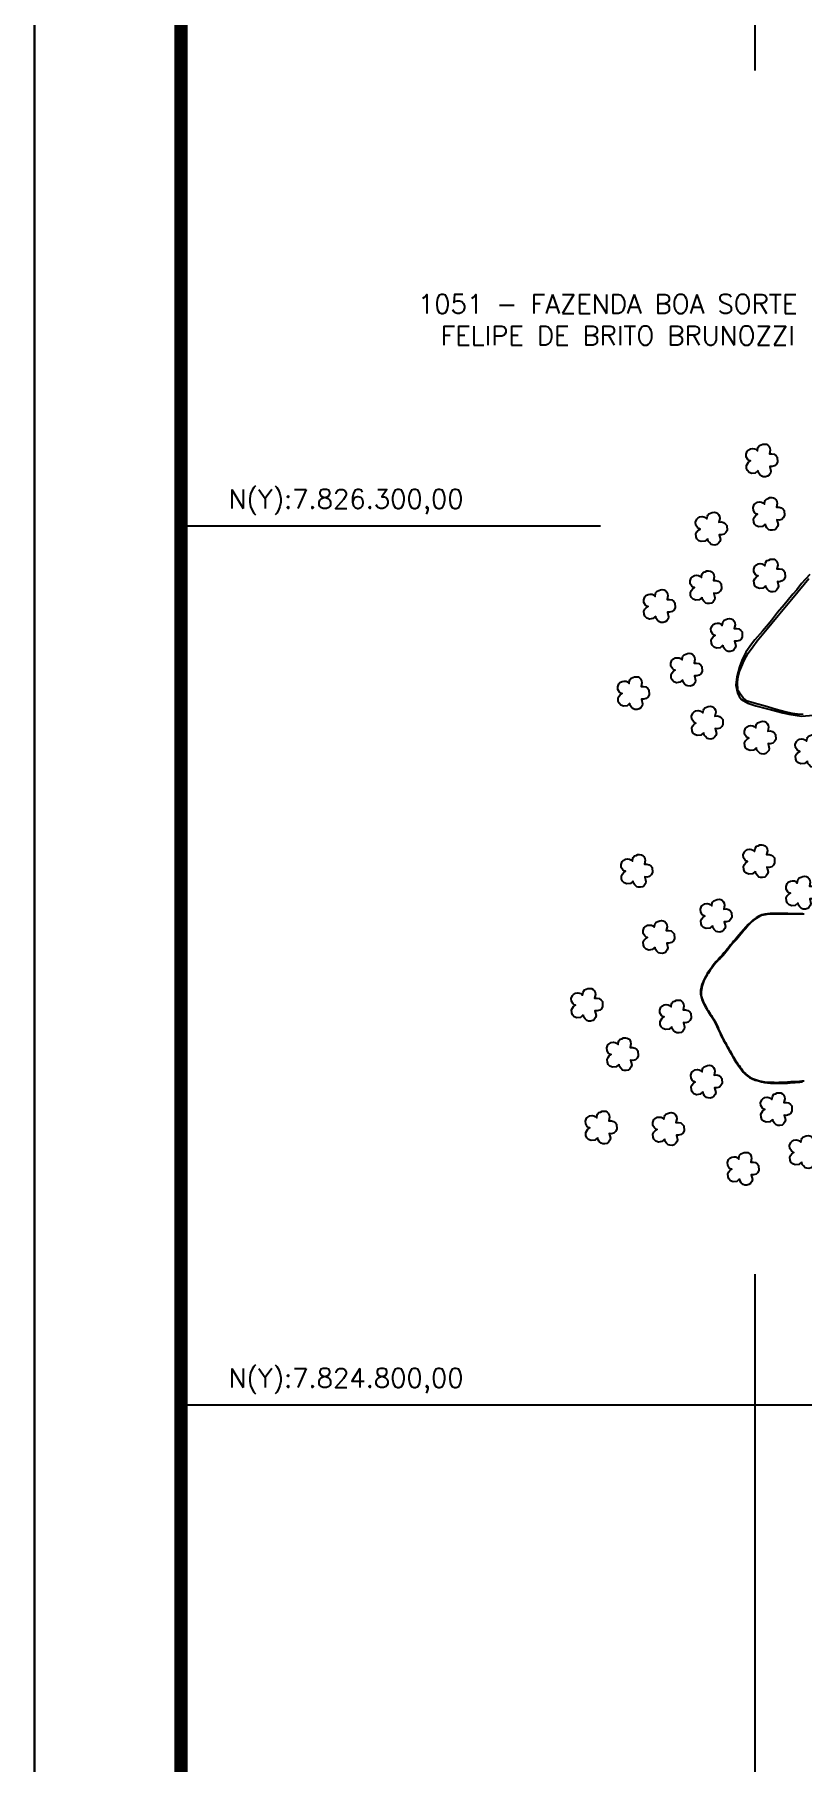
# Model space of a CAD drawing. Extents: x 725070 to 730320, y 7821509 to 7828934.
# Drawn here: x 725070 to 726381, y 7824190 to 7827138 of the extents above; entities that cross this region are included whole.
import ezdxf
from ezdxf.enums import TextEntityAlignment as Align

# ---------------------------------------------------------------- set-up
doc = ezdxf.new("R2010")
doc.units = 0
doc.header["$MEASUREMENT"] = 0
doc.linetypes.add('CONTINUO', pattern=[0])
doc.linetypes.add('LIN0', pattern=[0])
for name, color, linetype in [('0114000751', 1, 'Continuous'), ('0114000751007', 5, 'Continuous'), ('_SIMBOLO ARVORE', 94, 'Continuous'), ('CONFRONTANTES', 7, 'Continuous'), ('MALHA', 8, 'Continuous'), ('MARGEM', 5, 'Continuous')]:
    doc.layers.add(name, color=color, linetype=linetype)
doc.layers.add('0114000751094', color=5, linetype='Continuous', lineweight=25)
doc.styles.add('Simplex', font='simplex.shx')

# ---------------------------------------------------------------- blocks, each defined once
blk = doc.blocks.new('ARVORE')
at = {"layer": '_SIMBOLO ARVORE', "linetype": 'CONTINUO'}
blk.add_polyline3d([(726752.4, 7825799.6, 0), (726747.6, 7825795.5, 0), (726741.5, 7825794.8, 0), (726737.1, 7825796.5, 0), (726734, 7825799.6, 0), (726732.7, 7825803.1, 0), (726732.3, 7825808.2, 0), (726734, 7825811.5, 0), (726735.8, 7825813.9, 0), (726739.3, 7825816.3, 0), (726737.1, 7825817, 0), (726734.9, 7825818.8, 0), (726732.2, 7825823, 0), (726731.8, 7825827.9, 0), (726733.7, 7825833, 0), (726735.6, 7825834.8, 0), (726739.2, 7825837, 0), (726743, 7825837.5, 0), (726746.1, 7825837.1, 0), (726748.5, 7825836, 0), (726751.1, 7825833.6, 0), (726751.9, 7825838.1, 0), (726752.5, 7825839.9, 0), (726754.5, 7825842.4, 0), (726757.4, 7825843.4, 0), (726760.3, 7825844.7, 0), (726763.5, 7825845, 0), (726766.5, 7825844.6, 0), (726769, 7825843.3, 0), (726770.8, 7825841.3, 0), (726772.4, 7825838.1, 0), (726773, 7825834.6, 0), (726771.6, 7825828.3, 0), (726776, 7825828.4, 0), (726779.6, 7825827.5, 0), (726783, 7825824.8, 0), (726784.9, 7825822.6, 0), (726785.4, 7825814, 0), (726783.3, 7825810.2, 0), (726780.5, 7825807.6, 0), (726776.1, 7825806.4, 0), (726772.2, 7825806.7, 0), (726774.3, 7825798.7, 0), (726773.3, 7825795.2, 0), (726771, 7825792, 0), (726768.4, 7825789.9, 0), (726764.8, 7825789, 0), (726761.2, 7825789.2, 0), (726758.5, 7825790, 0), (726755.4, 7825793.1, 0), (726753.2, 7825795.8, 0), (726752.6, 7825800, 0)], dxfattribs=at)

msp = doc.modelspace()

# ---------------------------------------------------------------- linework, layer by layer
at = {"layer": '0114000751', "flags": 128}
for points in [[(726393.5, 7826216.9), (726379.5, 7826201.5), (726371.2, 7826191), (726364.8, 7826183.5), (726355.1, 7826171.4), (726349.8, 7826165.2), (726338.5, 7826152.4), (726328.1, 7826138.5), (726323, 7826132.2), (726312.6, 7826120.6), (726299.5, 7826105.4), (726293.8, 7826098.2), (726284.3, 7826084.6), (726281.8, 7826079.8), (726277.3, 7826070.3), (726273.4, 7826059.5), (726268.8, 7826042.4), (726267.4, 7826028.1), (726269.9, 7826015.4), (726272.7, 7826008.9), (726277.1, 7826003.7), (726287.7, 7825997.5), (726301.6, 7825993), (726319, 7825988.6), (726328.3, 7825986.3), (726347.3, 7825980.9), (726357.6, 7825978.6), (726379.4, 7825975.3), (726399.8, 7825976.9)], [(726381.5, 7825638.2), (726376.1, 7825638.2), (726370.7, 7825638.2), (726365.6, 7825638.2), (726360.7, 7825638.2), (726355.8, 7825638.5), (726350.6, 7825638.4), (726345.4, 7825638.4), (726340.2, 7825638.4), (726335.2, 7825638.4), (726330.6, 7825638.4), (726326.1, 7825638.3), (726321.5, 7825638.1), (726316.7, 7825637.5), (726311.6, 7825636.2), (726306.5, 7825634.1), (726301.7, 7825631.1), (726297.1, 7825627.7), (726292.8, 7825624), (726288.5, 7825619.9), (726284.4, 7825615.4), (726280.5, 7825610.7), (726276.6, 7825606.2), (726272.9, 7825601.9), (726269.5, 7825598.1), (726266.4, 7825594.6), (726263.5, 7825591.3), (726260.9, 7825588.1), (726258.3, 7825584.9), (726255.6, 7825581.5), (726252.8, 7825578.1), (726250, 7825574.7), (726247, 7825571.2), (726243.8, 7825567.5), (726240.5, 7825563.8), (726237.1, 7825560.1), (726233.8, 7825556.4), (726230.5, 7825552.5), (726227.4, 7825548.5), (726224.3, 7825544.3), (726221.4, 7825540.1), (726218.6, 7825536), (726216, 7825531.8), (726213.6, 7825527.5), (726211.4, 7825522.8), (726209.5, 7825517.7), (726208, 7825512.4), (726207.1, 7825507), (726207, 7825501.6), (726207.9, 7825496.5), (726209.4, 7825491.8), (726211.1, 7825487.2), (726213.1, 7825482.8), (726215.5, 7825478.6), (726218.1, 7825474.4), (726220.8, 7825470), (726223.6, 7825465.6), (726226.6, 7825461.2), (726229.5, 7825456.4), (726232.2, 7825451.3), (726234.7, 7825446), (726237.2, 7825440.7), (726239.7, 7825435.4), (726241.9, 7825430.5), (726244, 7825426.3), (726246.2, 7825422), (726248.8, 7825417.4), (726251.5, 7825412.6), (726254.1, 7825407.9), (726256.5, 7825403.5), (726259.1, 7825399.1), (726261.7, 7825394.4), (726264.5, 7825389.7), (726267.4, 7825384.9), (726270.5, 7825380.5), (726273.7, 7825376.1), (726276.8, 7825371.8), (726279.7, 7825367.9), (726282.9, 7825364.5), (726286.5, 7825361.3), (726290.5, 7825358.5), (726295, 7825356.2), (726300.1, 7825354.4), (726305.7, 7825352.8), (726311.3, 7825351.4), (726316.4, 7825350.2), (726321.5, 7825349.5), (726326.4, 7825349.3), (726331.5, 7825349.1), (726336.7, 7825349), (726341.8, 7825349.1), (726346.7, 7825349.1), (726351.3, 7825349.2), (726355.7, 7825349.3), (726360.1, 7825349.6), (726364.3, 7825349.9), (726368.3, 7825350.2), (726372.4, 7825350.6), (726376.7, 7825351), (726381.2, 7825351.5)]]:
    msp.add_lwpolyline(points, dxfattribs=at)
at = {"layer": '0114000751007', "linetype": 'ByBlock'}
msp.add_lwpolyline([(726382.1, 7825978.3), (726372.6, 7825978.8), (726364, 7825979.6), (726350.6, 7825982.6), (726335.9, 7825986.9), (726321.1, 7825991.2), (726294.8, 7825998.4), (726287.3, 7826001.1), (726284, 7826003.1), (726279.8, 7826006.4), (726275.7, 7826011.7), (726271.6, 7826018.2), (726270.9, 7826020.3), (726270.4, 7826023.6), (726270, 7826029), (726270.1, 7826034), (726271.1, 7826042.7), (726273.4, 7826051.3), (726276.7, 7826059.6), (726281.5, 7826070.2), (726288.5, 7826082.7), (726296, 7826093.5), (726303.8, 7826103.6), (726320.9, 7826124.6), (726339.7, 7826146.9), (726365.3, 7826177.8), (726391.6, 7826210)], dxfattribs=at)
at = {"layer": '0114000751094', "linetype": 'ByBlock', "elevation": 689}
msp.add_lwpolyline([(726384, 7825637.4), (726379.7, 7825637.4), (726375.4, 7825637.3), (726371.1, 7825637.3), (726366.9, 7825637.4), (726362.8, 7825637.4), (726358.9, 7825637.4), (726354.7, 7825637.3), (726350.7, 7825637.2), (726346.7, 7825637.3), (726342.6, 7825637.2), (726338, 7825637.2), (726334.4, 7825637.2), (726330.7, 7825637.3), (726327.1, 7825637.3), (726323.8, 7825637.3), (726320.4, 7825637), (726317.1, 7825636.5), (726313.9, 7825635.9), (726310.8, 7825634.9), (726307.8, 7825633.7), (726304.9, 7825632), (726301.9, 7825630.2), (726299, 7825628.2), (726296.3, 7825626), (726293.6, 7825623.6), (726290.9, 7825621), (726288.3, 7825618.3), (726285.9, 7825615.4), (726283.5, 7825612.5), (726281.1, 7825609.6), (726278.6, 7825606.7), (726276.1, 7825603.7), (726273.7, 7825600.7), (726271.2, 7825597.7), (726268.8, 7825594.9), (726266.4, 7825592.3), (726264.1, 7825589.7), (726261.7, 7825587.2), (726259.3, 7825584.4), (726256.9, 7825581.5), (726254.7, 7825578.5), (726252.5, 7825575.6), (726250.3, 7825572.7), (726248, 7825569.9), (726245.6, 7825567.1), (726243.1, 7825564.5), (726240.4, 7825562), (726237.7, 7825559.4), (726235.2, 7825556.7), (726232.8, 7825553.8), (726230.3, 7825550.8), (726228, 7825547.7), (726225.8, 7825544.7), (726223.7, 7825541.9), (726221.8, 7825539.1), (726220, 7825536.4), (726218.3, 7825533.7), (726216.6, 7825531.1), (726214.9, 7825528.3), (726213.4, 7825525.1), (726212, 7825521.8), (726210.7, 7825518.3), (726209.7, 7825514.9), (726209, 7825511.6), (726208.4, 7825508.5), (726208, 7825505.3), (726207.9, 7825502.2), (726208.1, 7825499.2), (726208.8, 7825496.1), (726209.7, 7825493), (726210.9, 7825489.9), (726212.2, 7825486.9), (726213.6, 7825483.9), (726215.2, 7825481), (726216.8, 7825478.2), (726218.5, 7825475.5), (726220.2, 7825472.9), (726221.9, 7825470.2), (726223.7, 7825467.3), (726225.7, 7825464.4), (726227.6, 7825461.3), (726229.5, 7825458.2), (726231.4, 7825455.1), (726233.1, 7825451.8), (726234.7, 7825448.3), (726236.3, 7825444.9), (726237.9, 7825441.4), (726239.5, 7825437.9), (726241.1, 7825434.5), (726242.7, 7825431.1), (726244.1, 7825427.9), (726245.8, 7825424.8), (726247.6, 7825421.6), (726249.5, 7825418.2), (726251.5, 7825414.7), (726253.5, 7825411.2), (726255.4, 7825407.6), (726257.4, 7825404.1), (726259.2, 7825400.6), (726261, 7825397.3), (726263, 7825394.1), (726264.9, 7825390.8), (726266.9, 7825387.7), (726268.8, 7825384.6), (726270.8, 7825381.7), (726272.9, 7825379), (726274.9, 7825376.2), (726276.8, 7825373.5), (726278.9, 7825370.8), (726281.1, 7825368), (726283.5, 7825365.4), (726286.1, 7825363), (726288.7, 7825360.9), (726291.4, 7825359.2), (726294.4, 7825357.6), (726297.6, 7825356.3), (726301, 7825355.2), (726304.5, 7825354.2), (726307.7, 7825353.3), (726310.6, 7825352.5), (726313.3, 7825351.8), (726316.2, 7825351.2), (726319.3, 7825350.7), (726322.3, 7825350.5), (726325.4, 7825350.5), (726328.7, 7825350.5), (726332.4, 7825350.5), (726336.3, 7825350.4), (726340.4, 7825350.5), (726344.3, 7825350.6), (726348.1, 7825350.8), (726351.6, 7825350.9), (726355.2, 7825351.2), (726358.6, 7825351.4), (726361.9, 7825351.6), (726365.3, 7825351.8), (726368.2, 7825351.9), (726370.8, 7825352), (726373.5, 7825352.1), (726376.7, 7825352.3), (726380.3, 7825352.8), (726384.1, 7825353.2)], dxfattribs=at)
at = {"layer": 'MALHA'}
for points in [[(726300, 7827077.1), (726300, 7827553.4)], [(725320.3, 7826300), (726036.4, 7826300)], [(726300, 7823776.6), (726300, 7825022.9)], [(725320.3, 7824800), (726624.8, 7824800)]]:
    msp.add_lwpolyline(points, dxfattribs=at)
at = {"layer": 'MARGEM', "color": 174, "linetype": 'LIN0'}
msp.add_line((725070.3, 7821509), (725070.3, 7828934), dxfattribs=at)
at = {"layer": 'MARGEM', "color": 174, "linetype": 'LIN0', "flags": 128}
msp.add_lwpolyline([(730320.3, 7821509), (730320.3, 7828934), (725070.3, 7828934), (725070.3, 7821509)], close=True, dxfattribs=at)
at = {"layer": 'MARGEM', "color": 174, "linetype": 'LIN0', "const_width": 22.7, "flags": 128}
msp.add_lwpolyline([(730070.3, 7822345), (730070.3, 7828684), (725320.3, 7828684), (725320.3, 7822345)], close=True, dxfattribs=at)

# ---------------------------------------------------------------- block references
at = {"layer": '_SIMBOLO ARVORE', "linetype": 'ByBlock'}
for p in [(-447.1, 594.7), (-435, 503.5), (-533.2, 478.3), (-434.1, 398.4), (-542.7, 378.4), (-621.8, 346.2), (-507.1, 296.7), (-575.7, 237.6), (-666.1, 197.7), (-540.1, 147.3), (-450, 121.7), (-363.1, 98.9), (-660.4, -105.7), (-451.9, -89.2), (-378.9, -143), (-524.9, -182.1), (-623, -218.6), (-745.5, -334.2), (-594.4, -354.2), (-684.7, -418.5), (-541.4, -465.4), (-422.3, -512.3), (-721.2, -543.6), (-606.5, -546.2), (-372.8, -585.3), (-478.8, -614)]:
    msp.add_blockref('ARVORE', p, dxfattribs=at)

# ---------------------------------------------------------------- texts
at = {"layer": 'CONFRONTANTES', "color": 7, "linetype": 'Continuous', "style": 'Simplex'}
for s, p in [('1051 - FAZENDA BOA SORTE ', (725724.6, 7826662.6)), (' FELIPE DE BRITO BRUNOZZI', (725740.9, 7826608.5))]:
    msp.add_text(s, height=32.5, dxfattribs=at).set_placement(p)
at = {"layer": 'MALHA', "linetype": 'ByBlock', "style": 'Simplex'}
for s, p in [('N(Y):7.826.300,00', (725602, 7826346)), ('N(Y):7.824.800,00', (725602, 7824846))]:
    msp.add_text(s, height=32.5, dxfattribs=at).set_placement(p, align=Align.MIDDLE_CENTER)

doc.saveas('drawing.dxf')
